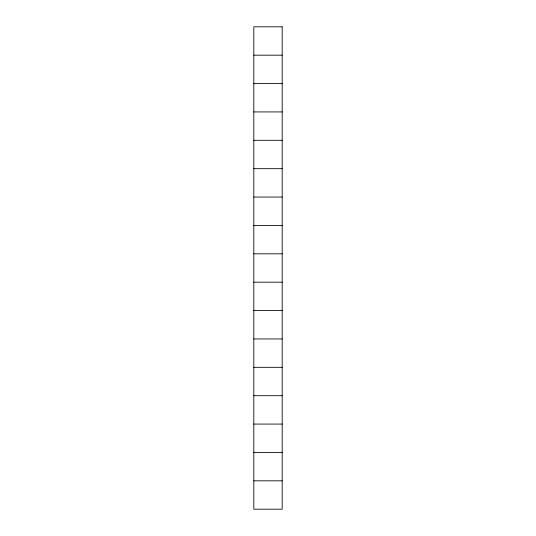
<?xml version="1.0" encoding="UTF-8"?>
<svg xmlns="http://www.w3.org/2000/svg" width="536" height="536" viewBox="0 0 536 536"><rect width="100%" height="100%" fill="white"/><g stroke="black" fill="none" stroke-linecap="round" stroke-linejoin="round"><path stroke-width="0.8" d="M253.809 55.175L282.191 55.175M253.809 83.556L282.191 83.556M253.809 111.93L282.191 111.93M253.809 140.305L282.191 140.305M253.809 168.679L282.191 168.679M253.809 197.06L282.191 197.06M253.809 225.435L282.191 225.435M253.809 253.809L282.191 253.809M253.809 282.191L282.191 282.191M253.809 310.565L282.191 310.565M253.809 338.94L282.191 338.94M253.809 367.321L282.191 367.321M253.809 395.695L282.191 395.695M253.809 424.07L282.191 424.07M253.809 452.444L282.191 452.444M253.809 480.826L282.191 480.826M282.191 26.8L253.809 26.8L253.809 509.2L282.191 509.2L282.191 26.8"/></g></svg>
